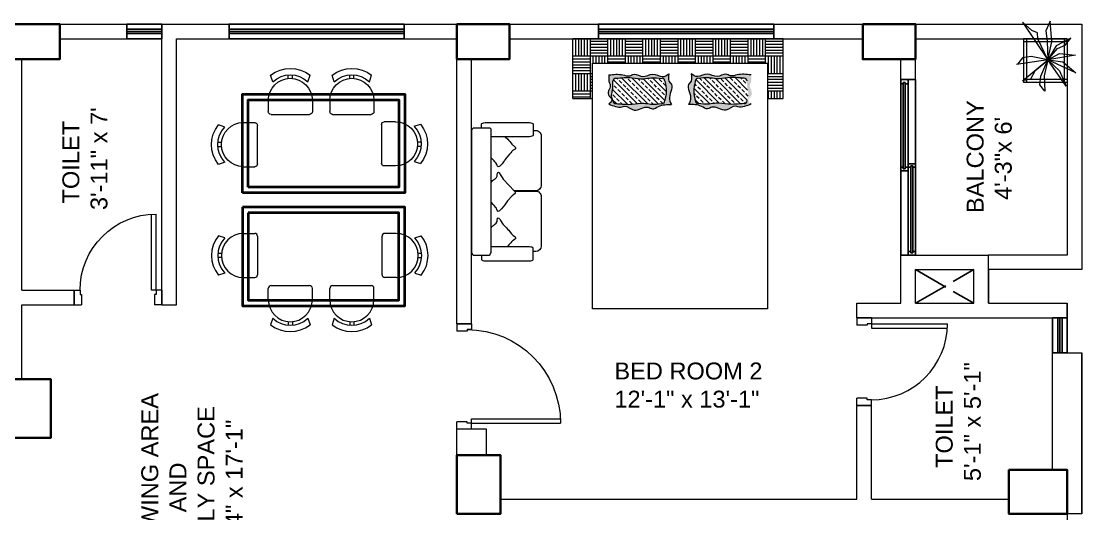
# Model space of a CAD drawing. Header units: inches. Extents: x -6918 to 21732, y -6368 to 1797.
# Drawn here: x 8069.3 to 8432.5, y -6111.8 to -5943.4 of the extents above; entities that cross this region are included whole.
import ezdxf

# ---------------------------------------------------------------- set-up
doc = ezdxf.new("R2010")
doc.units = ezdxf.units.IN
doc.header["$MEASUREMENT"] = 0
doc.linetypes.add('ACAD_ISO02W100', pattern=[15, 12, -3])
for name, color, linetype, lineweight in [('COLOUMN', 10, 'Continuous', 35), ('DIM', 10, 'Continuous', 18), ('dim-8', 7, 'Continuous', 9), ('Door', 6, 'Continuous', 15), ('FTOB', 252, 'Continuous', 18), ('funiture', 250, 'Continuous', 9), ('FUR', 251, 'Continuous', 9), ('furniture', 21, 'Continuous', 15), ('Raling', 1, 'Continuous', 15), ('Varanda', 16, 'Continuous', 15), ('WALL', 7, 'Continuous', 20), ('WINDOW', 5, 'Continuous', 25)]:
    doc.layers.add(name, color=color, linetype=linetype, lineweight=lineweight)
doc.layers.add('DOT', color=140, linetype='ACAD_ISO02W100')
doc.layers.add('Hatch', color=7, linetype='Continuous', true_color=0xb316da)
doc.styles.get("Standard").update_dxf_attribs({"font": 'arial.ttf'})

# ---------------------------------------------------------------- blocks, each defined once
blk = doc.blocks.new('A$C71373806')
at = {"layer": 'Door'}
for p, q in [((2, 5), (2, 31)), ((3.5, 5), (3.5, 30.96)), ((0, 5), (0, 0)), ((0, 5), (2, 5)), ((2, 5), (2, 3.5)), ((2, 5), (3.5, 5)), ((28, 5), (28, 3.5)), ((30, 5), (28, 5)), ((30, 5), (30, 0)), ((0, 0), (2.5, 0)), ((2, 3.5), (2.5, 3.5)), ((2.5, 3.5), (2.5, 0)), ((27.5, 3.5), (27.5, 0)), ((28, 3.5), (27.5, 3.5)), ((30, 0), (27.5, 0))]:
    blk.add_line(p, q, dxfattribs=at)
blk.add_arc((2, 5), 26, 0, 90, dxfattribs=at)
blk = doc.blocks.new('M door')
at = {"layer": 'Door'}
for p, q in [((10890.88, 11660.35), (10895.88, 11660.35)), ((10890.88, 11660.35), (10890.88, 11658.35)), ((10890.88, 11658.35), (10892.38, 11658.35)), ((10892.38, 11658.35), (10892.38, 11657.85)), ((10892.38, 11657.85), (10895.88, 11657.85)), ((10895.88, 11660.35), (10895.88, 11657.85)), ((10890.88, 11626.35), (10860.38, 11626.35)), ((10890.88, 11627.85), (10860.42, 11627.85)), ((10890.88, 11626.35), (10890.88, 11627.85)), ((10890.88, 11624.35), (10890.88, 11626.35)), ((10890.88, 11626.35), (10892.38, 11626.35)), ((10892.38, 11626.85), (10895.88, 11626.85)), ((10892.38, 11626.35), (10892.38, 11626.85)), ((10895.88, 11624.35), (10895.88, 11626.85)), ((10890.88, 11624.35), (10895.88, 11624.35))]:
    blk.add_line(p, q, dxfattribs=at)
blk.add_arc((10892.38, 11626.35), 32, 90, 180, dxfattribs=at)
blk = doc.blocks.new('ADFSDF')
at = {"layer": 'COLOUMN'}
for points in [[(-22045.23, -19284.6), (-22025.23, -19284.6), (-22025.23, -19299.6), (-22045.23, -19299.6)], [(-21903.73, -19284.6), (-21903.73, -19302.6), (-21915.73, -19302.6), (-21915.73, -19284.6)], [(-22071.23, -19438.6), (-22051.23, -19438.6), (-22051.23, -19453.6), (-22071.23, -19453.6)], [(-21903.73, -19438.6), (-21903.73, -19456.6), (-21915.73, -19456.6), (-21915.73, -19438.6)], [(-21903.73, -19577.6), (-21903.73, -19595.6), (-21915.73, -19595.6), (-21915.73, -19577.6)], [(-22056.23, -19627.6), (-22056.23, -19647.6), (-22071.23, -19647.6), (-22071.23, -19627.6)]]:
    blk.add_lwpolyline(points, close=True, dxfattribs=at)
blk = doc.blocks.new('A$C33DE3946')
at = {"layer": 'funiture', "linetype": 'ByBlock', "ltscale": 50}
h = blk.add_hatch(color=146, dxfattribs=at)
edge = h.paths.add_edge_path()
edge.add_spline(control_points=[(26.11, 44.95), (25.33, 45.31), (23.06, 46.36), (19.74, 43.94), (18.12, 46.16), (16.86, 45.98), (15.66, 45.81)], knot_values=[0, 0, 0, 0, 2.535089, 7.417238, 7.565084, 10.641303, 10.641303, 10.641303, 10.641303], degree=3, periodic=0)
edge.add_spline(control_points=[(15.66, 45.81), (16.11, 46.53), (17.22, 48.33), (14.72, 51.39), (17.5, 54.6), (15.14, 57.26), (16.65, 59.45), (15.53, 62.38), (15.8, 64.74), (15.97, 66.32)], knot_values=[0, 0, 0, 0, 2.365898, 5.877054, 9.315251, 12.442743, 14.040477, 16.397017, 21.143287, 21.143287, 21.143287, 21.143287], degree=3, periodic=0)
edge.add_spline(control_points=[(15.97, 66.32), (16.94, 66.42), (18.07, 66.54), (20.14, 65.41), (22.47, 67.79), (24.5, 64.66), (25.5, 65.85), (25.92, 66.35)], knot_values=[0, 0, 0, 0, 2.808231, 3.268551, 6.873507, 9.111892, 10.726097, 10.726097, 10.726097, 10.726097], degree=3, periodic=0)
edge.add_spline(control_points=[(25.92, 66.35), (26.58, 64.85), (27.34, 63.09), (26.29, 60.15), (29.54, 57.41), (26.08, 53.93), (28.02, 51.24), (26.07, 48.7), (26.09, 46.44), (26.11, 44.95)], knot_values=[0, 0, 0, 0, 4.610529, 5.374615, 9.016949, 13.930416, 15.45398, 17.711327, 22.172351, 22.172351, 22.172351, 22.172351], degree=3, periodic=0)
edge = h.paths.add_edge_path(flags=16)
edge.add_spline(control_points=[(18.14, 47.2), (19.28, 46.96), (21.49, 46.49), (23.7, 46.97), (24.78, 47.2)], knot_values=[0, 0, 0, 0, 3.429086, 6.69861, 6.69861, 6.69861, 6.69861], degree=3, periodic=0)
edge.add_ellipse((24.78, 48.2), major_axis=(0.708, 0.708), ratio=1, start_angle=225.0292, end_angle=312.4047)
edge.add_spline(control_points=[(25.78, 48.15), (25.92, 49.42), (26.15, 51.51), (25.4, 54.88), (26.27, 58.89), (25.96, 62.08), (25.78, 63.96)], knot_values=[0, 0, 0, 0, 3.808144, 6.257194, 10.21247, 15.843289, 15.843289, 15.843289, 15.843289], degree=3, periodic=0)
edge.add_ellipse((24.78, 63.96), major_axis=(0.707, 0.707), ratio=1, start_angle=315.4095, end_angle=405)
edge.add_spline(control_points=[(24.78, 64.96), (24.32, 65.16), (23.28, 65.63), (21.02, 64.97), (19.27, 64.96), (18.14, 64.96)], knot_values=[0, 0, 0, 0, 1.462449, 3.329855, 6.731129, 6.731129, 6.731129, 6.731129], degree=3, periodic=0)
edge.add_ellipse((18.14, 63.96), major_axis=(-0.707, 0.707), ratio=1, start_angle=-45, end_angle=45)
edge.add_spline(control_points=[(17.14, 63.96), (16.96, 62.08), (16.65, 58.89), (17.52, 54.88), (16.77, 51.51), (17, 49.42), (17.15, 48.15)], knot_values=[0, 0, 0, 0, 5.630819, 9.586095, 12.035145, 15.843289, 15.843289, 15.843289, 15.843289], degree=3, periodic=0)
edge.add_ellipse((18.14, 48.2), major_axis=(0.707, 0.707), ratio=1, start_angle=137.5277, end_angle=225)
h = blk.add_hatch(color=146, dxfattribs=at)
edge = h.paths.add_edge_path()
edge.add_spline(control_points=[(25.92, 17.65), (25.5, 18.15), (24.5, 19.34), (22.47, 16.21), (20.14, 18.59), (18.07, 17.46), (16.94, 17.58), (15.97, 17.68)], knot_values=[0, 0, 0, 0, 1.614205, 3.85259, 7.457546, 7.917867, 10.726097, 10.726097, 10.726097, 10.726097], degree=3, periodic=0)
edge.add_spline(control_points=[(15.97, 17.68), (15.8, 19.26), (15.53, 21.62), (16.65, 24.55), (15.14, 26.74), (17.5, 29.4), (14.72, 32.61), (17.22, 35.67), (16.11, 37.47), (15.66, 38.19)], knot_values=[0, 0, 0, 0, 4.74627, 7.10281, 8.700544, 11.828036, 15.266233, 18.777389, 21.143287, 21.143287, 21.143287, 21.143287], degree=3, periodic=0)
edge.add_spline(control_points=[(15.66, 38.19), (16.86, 38.02), (18.12, 37.84), (19.74, 40.06), (23.06, 37.64), (25.33, 38.69), (26.11, 39.05)], knot_values=[0, 0, 0, 0, 3.076219, 3.224065, 8.106215, 10.641303, 10.641303, 10.641303, 10.641303], degree=3, periodic=0)
edge.add_spline(control_points=[(26.11, 39.05), (26.09, 37.56), (26.07, 35.3), (28.02, 32.76), (26.08, 30.07), (29.54, 26.59), (26.29, 23.85), (27.34, 20.91), (26.58, 19.15), (25.92, 17.65)], knot_values=[0, 0, 0, 0, 4.461025, 6.718371, 8.241935, 13.155403, 16.797737, 17.561823, 22.172351, 22.172351, 22.172351, 22.172351], degree=3, periodic=0)
edge = h.paths.add_edge_path(flags=16)
edge.add_spline(control_points=[(24.78, 36.8), (23.7, 37.03), (21.49, 37.51), (19.28, 37.04), (18.14, 36.8)], knot_values=[0, 0, 0, 0, 3.269523, 6.69861, 6.69861, 6.69861, 6.69861], degree=3, periodic=0)
edge.add_ellipse((18.14, 35.8), major_axis=(-0.707, 0.707), ratio=1, start_angle=-45, end_angle=42.4723)
edge.add_spline(control_points=[(17.15, 35.85), (17, 34.58), (16.77, 32.49), (17.52, 29.12), (16.65, 25.11), (16.96, 21.92), (17.14, 20.04)], knot_values=[0, 0, 0, 0, 3.808144, 6.257194, 10.21247, 15.843289, 15.843289, 15.843289, 15.843289], degree=3, periodic=0)
edge.add_ellipse((18.14, 20.04), major_axis=(0.707, 0.707), ratio=1, start_angle=135, end_angle=225)
edge.add_spline(control_points=[(18.14, 19.04), (19.27, 19.04), (21.02, 19.03), (23.28, 18.37), (24.32, 18.84), (24.78, 19.04)], knot_values=[0, 0, 0, 0, 3.401273, 5.26868, 6.731129, 6.731129, 6.731129, 6.731129], degree=3, periodic=0)
edge.add_ellipse((24.78, 20.04), major_axis=(-0.707, 0.707), ratio=1, start_angle=135, end_angle=224.5905)
edge.add_spline(control_points=[(25.78, 20.04), (25.96, 21.92), (26.27, 25.11), (25.4, 29.12), (26.15, 32.49), (25.92, 34.58), (25.78, 35.85)], knot_values=[0, 0, 0, 0, 5.630819, 9.586095, 12.035145, 15.843289, 15.843289, 15.843289, 15.843289], degree=3, periodic=0)
edge.add_ellipse((24.78, 35.8), major_axis=(-0.708, 0.708), ratio=1, start_angle=227.5953, end_angle=314.9708)
at = {"layer": 'funiture', "color": 146, "linetype": 'ByBlock', "lineweight": 9, "ltscale": 50}
for p, q in [((9.59, 77.31), (3.59, 77.31)), ((3.59, 77.31), (3.59, 71.31)), ((4.59, 77.31), (4.59, 71.31)), ((5.59, 77.31), (5.59, 71.31)), ((6.59, 77.31), (6.59, 71.31)), ((7.59, 77.31), (7.59, 71.31)), ((8.59, 77.31), (8.59, 71.31)), ((15.59, 77.31), (9.59, 77.31)), ((9.59, 77.31), (9.59, 71.31)), ((15.59, 76.31), (9.59, 76.31)), ((21.59, 77.31), (15.59, 77.31)), ((15.59, 77.31), (15.59, 72)), ((16.59, 77.31), (16.59, 72)), ((17.59, 77.31), (17.59, 72)), ((18.59, 77.31), (18.59, 72)), ((19.59, 77.31), (19.59, 72)), ((20.59, 77.31), (20.59, 72)), ((24, 77.31), (21.59, 77.31)), ((21.59, 77.31), (21.59, 72)), ((24, 76.31), (21.59, 76.31)), ((24, 72), (24, 77.31)), ((15.59, 75.31), (9.59, 75.31)), ((15.59, 74.31), (9.59, 74.31)), ((15.59, 73.31), (9.59, 73.31)), ((24, 75.31), (21.59, 75.31)), ((24, 74.31), (21.59, 74.31)), ((24, 73.31), (21.59, 73.31)), ((9.59, 71.31), (3.59, 71.31)), ((3.59, 71.31), (3.59, 65.31)), ((9.59, 70.31), (3.59, 70.31)), ((9.59, 69.31), (3.59, 69.31)), ((15.59, 72.31), (9.59, 72.31)), ((12, 71.31), (9.59, 71.31)), ((9.59, 71.31), (9.59, 65.31)), ((10.59, 71.31), (10.59, 65.31)), ((11.59, 71.31), (11.59, 65.31)), ((24, 72.31), (21.59, 72.31)), ((9.59, 68.31), (3.59, 68.31)), ((9.59, 67.31), (3.59, 67.31)), ((9.59, 66.31), (3.59, 66.31)), ((3.59, 65.31), (3.59, 59.31)), ((9.59, 65.31), (3.59, 65.31)), ((4.59, 65.31), (4.59, 59.31)), ((5.59, 65.31), (5.59, 59.31)), ((6.59, 65.31), (6.59, 59.31)), ((7.59, 65.31), (7.59, 59.31)), ((8.59, 65.31), (8.59, 59.31)), ((9.59, 65.31), (9.59, 59.31)), ((12, 65.31), (9.59, 65.31)), ((12, 64.31), (9.59, 64.31)), ((12, 63.31), (9.59, 63.31)), ((12, 62.31), (9.59, 62.31)), ((9.59, 59.31), (3.59, 59.31)), ((3.59, 59.31), (3.59, 53.31)), ((9.59, 58.31), (3.59, 58.31)), ((12, 61.31), (9.59, 61.31)), ((12, 60.31), (9.59, 60.31)), ((12, 59.31), (9.59, 59.31)), ((9.59, 59.31), (9.59, 53.31)), ((10.59, 59.31), (10.59, 53.31)), ((11.59, 59.31), (11.59, 53.31)), ((9.59, 57.31), (3.59, 57.31)), ((9.59, 56.31), (3.59, 56.31)), ((9.59, 55.31), (3.59, 55.31)), ((9.59, 54.31), (3.59, 54.31)), ((9.59, 53.31), (3.59, 53.31)), ((3.59, 53.31), (3.59, 47.31)), ((4.59, 53.31), (4.59, 47.31)), ((5.59, 53.31), (5.59, 47.31)), ((6.59, 53.31), (6.59, 47.31)), ((7.59, 53.31), (7.59, 47.31)), ((8.59, 53.31), (8.59, 47.31)), ((12, 53.31), (9.59, 53.31)), ((9.59, 53.31), (9.59, 47.31)), ((12, 52.31), (9.59, 52.31)), ((12, 51.31), (9.59, 51.31)), ((9.59, 47.31), (3.59, 47.31)), ((3.59, 47.31), (3.59, 41.31)), ((12, 50.31), (9.59, 50.31)), ((12, 49.31), (9.59, 49.31)), ((12, 48.31), (9.59, 48.31)), ((12, 47.31), (9.59, 47.31)), ((9.59, 47.31), (9.59, 41.31)), ((10.59, 47.31), (10.59, 41.31)), ((11.59, 47.31), (11.59, 41.31)), ((9.59, 46.31), (3.59, 46.31)), ((9.59, 45.31), (3.59, 45.31)), ((9.59, 44.31), (3.59, 44.31)), ((9.59, 43.31), (3.59, 43.31)), ((9.59, 42.31), (3.59, 42.31)), ((9.59, 41.31), (3.59, 41.31)), ((3.59, 41.31), (3.59, 35.31)), ((4.59, 41.31), (4.59, 35.31)), ((5.59, 41.31), (5.59, 35.31)), ((6.59, 41.31), (6.59, 35.31)), ((7.59, 41.31), (7.59, 35.31)), ((8.59, 41.31), (8.59, 35.31)), ((12, 41.31), (9.59, 41.31)), ((9.59, 41.31), (9.59, 35.31)), ((12, 40.31), (9.59, 40.31)), ((12, 39.31), (9.59, 39.31)), ((12, 38.31), (9.59, 38.31)), ((12, 37.31), (9.59, 37.31)), ((9.59, 35.31), (3.59, 35.31)), ((3.59, 35.31), (3.59, 29.31)), ((9.59, 34.31), (3.59, 34.31)), ((9.59, 33.31), (3.59, 33.31)), ((12, 36.31), (9.59, 36.31)), ((12, 35.31), (9.59, 35.31)), ((9.59, 35.31), (9.59, 29.31)), ((10.59, 35.31), (10.59, 29.31)), ((11.59, 35.31), (11.59, 29.31)), ((9.59, 32.31), (3.59, 32.31)), ((9.59, 31.31), (3.59, 31.31)), ((9.59, 30.31), (3.59, 30.31)), ((9.59, 29.31), (3.59, 29.31)), ((3.59, 29.31), (3.59, 23.31)), ((4.59, 29.31), (4.59, 23.31)), ((5.59, 29.31), (5.59, 23.31)), ((6.59, 29.31), (6.59, 23.31)), ((7.59, 29.31), (7.59, 23.31)), ((8.59, 29.31), (8.59, 23.31)), ((12, 29.31), (9.59, 29.31)), ((9.59, 29.31), (9.59, 23.31)), ((12, 28.31), (9.59, 28.31)), ((12, 27.31), (9.59, 27.31)), ((12, 26.31), (9.59, 26.31)), ((9.59, 23.31), (3.59, 23.31)), ((3.59, 23.31), (3.59, 17.31)), ((9.59, 22.31), (3.59, 22.31)), ((12, 25.31), (9.59, 25.31)), ((12, 24.31), (9.59, 24.31)), ((12, 23.31), (9.59, 23.31)), ((9.59, 23.31), (9.59, 17.31)), ((10.59, 23.31), (10.59, 17.31)), ((11.59, 23.31), (11.59, 17.31)), ((9.59, 21.31), (3.59, 21.31)), ((9.59, 20.31), (3.59, 20.31)), ((9.59, 19.31), (3.59, 19.31)), ((9.59, 18.31), (3.59, 18.31)), ((9.59, 17.31), (3.59, 17.31)), ((3.59, 17.31), (3.59, 11.31)), ((4.59, 17.31), (4.59, 11.31)), ((5.59, 17.31), (5.59, 11.31)), ((6.59, 17.31), (6.59, 11.31)), ((7.59, 17.31), (7.59, 11.31)), ((8.59, 17.31), (8.59, 11.31)), ((12, 17.31), (9.59, 17.31)), ((9.59, 17.31), (9.59, 11.31)), ((12, 16.31), (9.59, 16.31)), ((12, 15.31), (9.59, 15.31)), ((9.59, 11.31), (3.59, 11.31)), ((3.59, 11.31), (3.59, 5.31)), ((12, 14.31), (9.59, 14.31)), ((12, 13.31), (9.59, 13.31)), ((12, 12.31), (9.59, 12.31)), ((15.59, 11.31), (9.59, 11.31)), ((9.59, 11.31), (9.59, 5.31)), ((10.59, 11.31), (10.59, 5.31)), ((11.59, 11.31), (11.59, 5.31)), ((12.59, 11.31), (12.59, 5.31)), ((13.59, 11.31), (13.59, 5.31)), ((14.59, 11.31), (14.59, 5.31)), ((15.59, 12), (15.59, 11.31)), ((21.59, 11.31), (15.59, 11.31)), ((15.59, 11.31), (15.59, 5.31)), ((16.59, 12), (16.59, 11.31)), ((17.59, 12), (17.59, 11.31)), ((18.59, 12), (18.59, 11.31)), ((19.59, 12), (19.59, 11.31)), ((20.59, 12), (20.59, 11.31)), ((21.59, 12), (21.59, 11.31)), ((24, 11.31), (21.59, 11.31)), ((21.59, 11.31), (21.59, 5.31)), ((22.59, 11.31), (22.59, 5.31)), ((23.59, 11.31), (23.59, 5.31)), ((24, 5.31), (24, 12)), ((9.59, 10.31), (3.59, 10.31)), ((9.59, 9.31), (3.59, 9.31)), ((9.59, 8.31), (3.59, 8.31)), ((9.59, 7.31), (3.59, 7.31)), ((21.59, 10.31), (15.59, 10.31)), ((21.59, 9.31), (15.59, 9.31)), ((21.59, 8.31), (15.59, 8.31)), ((21.59, 7.31), (15.59, 7.31)), ((9.59, 6.31), (3.59, 6.31)), ((9.59, 5.31), (3.59, 5.31)), ((15.59, 5.31), (9.59, 5.31)), ((21.59, 6.31), (15.59, 6.31)), ((21.59, 5.31), (15.59, 5.31)), ((24, 5.31), (21.59, 5.31))]:
    blk.add_line(p, q, dxfattribs=at)
at = {"layer": 'funiture', "color": 146, "ltscale": 20}
for p, q in [((12, 12), (12, 72)), ((12, 72), (96, 72)), ((96, 72), (96, 12)), ((96, 12), (12, 12))]:
    blk.add_line(p, q, dxfattribs=at)
at = {"layer": 'funiture', "color": 146, "linetype": 'ByBlock', "ltscale": 50}
for p, q in [((23.21, 65.38), (22.33, 64.49)), ((21.19, 65.12), (16.9, 60.83)), ((17.46, 63.17), (17.03, 62.73)), ((24.62, 65.03), (17.04, 57.44)), ((25.89, 62.76), (17.25, 54.12)), ((18.79, 64.49), (17.91, 63.61)), ((20.56, 62.73), (19.67, 61.84)), ((21.88, 64.05), (21, 63.17)), ((23.65, 62.29), (22.77, 61.4)), ((24.98, 63.61), (24.09, 62.73)), ((25.7, 64.34), (25.42, 64.05)), ((26.04, 59.37), (16.95, 50.28)), ((17.91, 60.08), (17.02, 59.19)), ((19.23, 61.4), (18.35, 60.52)), ((19.67, 58.31), (18.79, 57.42)), ((21, 59.63), (20.12, 58.75)), ((22.33, 60.96), (21.44, 60.08)), ((24.09, 59.19), (23.21, 58.31)), ((25.42, 60.52), (24.54, 59.63)), ((26.01, 61.11), (25.86, 60.96)), ((18.35, 56.98), (17.46, 56.1)), ((25.66, 55.46), (17.58, 47.37)), ((20.12, 55.21), (19.23, 54.33)), ((21.44, 56.54), (20.56, 55.66)), ((22.77, 57.87), (21.88, 56.98)), ((23.21, 54.77), (22.33, 53.89)), ((24.54, 56.1), (23.65, 55.21)), ((25.86, 57.42), (24.98, 56.54)), ((17.46, 52.56), (16.99, 52.09)), ((18.79, 53.89), (17.91, 53)), ((20.56, 52.12), (19.67, 51.24)), ((25.92, 52.18), (20.52, 46.78)), ((21.88, 53.45), (21, 52.56)), ((23.65, 51.68), (22.77, 50.79)), ((24.98, 53), (24.09, 52.12)), ((25.71, 53.74), (25.42, 53.45)), ((17.91, 49.47), (17.09, 48.65)), ((19.23, 50.79), (18.35, 49.91)), ((19.67, 47.7), (18.99, 47.02)), ((21, 49.03), (20.12, 48.14)), ((22.33, 50.35), (21.44, 49.47)), ((22.77, 47.26), (22.27, 46.76)), ((24.09, 48.58), (23.21, 47.7)), ((25.82, 48.54), (24.39, 47.11)), ((25.42, 49.91), (24.54, 49.03)), ((25.98, 50.47), (25.86, 50.35)), ((21.62, 37.27), (16.94, 32.6)), ((24.7, 36.82), (17.28, 29.4)), ((19.67, 37.09), (18.79, 36.21)), ((22.77, 36.65), (21.88, 35.77)), ((23.23, 37.11), (23.21, 37.09)), ((25.91, 34.5), (16.93, 25.51)), ((17.02, 34.44), (17, 34.42)), ((18.35, 35.77), (17.46, 34.88)), ((20.12, 34), (19.23, 33.12)), ((21.44, 35.33), (20.56, 34.44)), ((23.21, 33.56), (22.33, 32.68)), ((24.54, 34.88), (23.65, 34)), ((25.74, 36.09), (24.98, 35.33)), ((25.98, 32.8), (25.42, 32.23)), ((25.79, 30.83), (16.97, 22.01)), ((17.46, 31.35), (17.11, 31)), ((18.79, 32.68), (17.91, 31.79)), ((19.23, 29.58), (18.35, 28.7)), ((20.56, 30.91), (19.67, 30.02)), ((21.88, 32.23), (21, 31.35)), ((22.33, 29.14), (21.44, 28.26)), ((23.65, 30.47), (22.77, 29.58)), ((24.98, 31.79), (24.09, 30.91)), ((17.91, 28.26), (17.16, 27.51)), ((25.79, 27.3), (17.66, 19.17)), ((19.67, 26.49), (18.79, 25.6)), ((21, 27.81), (20.12, 26.93)), ((22.77, 26.05), (21.88, 25.16)), ((24.09, 27.37), (23.21, 26.49)), ((25.42, 28.7), (24.54, 27.81)), ((25.86, 25.6), (24.98, 24.72)), ((17.02, 23.84), (16.88, 23.7)), ((18.35, 25.16), (17.46, 24.28)), ((18.79, 22.07), (17.91, 21.18)), ((20.12, 23.39), (19.23, 22.51)), ((21.44, 24.72), (20.56, 23.84)), ((26.04, 24.02), (20.94, 18.91)), ((23.21, 22.95), (22.33, 22.07)), ((24.54, 24.28), (23.65, 23.39)), ((25.97, 22.17), (25.42, 21.63)), ((17.46, 20.74), (17.11, 20.39)), ((20.56, 20.3), (19.67, 19.42)), ((21.88, 21.63), (21, 20.74)), ((23.65, 19.86), (22.77, 18.97)), ((24.98, 21.18), (24.09, 20.3)), ((25.8, 20.24), (24.46, 18.9))]:
    blk.add_line(p, q, dxfattribs=at)
for centre, start, end in [((18.14, 63.96), 90, 180), ((24.78, 63.96), 0, 90), ((24.78, 48.2), 270.0292, 357.4047), ((24.78, 35.8), 2.5953, 89.9708), ((18.14, 20.04), 180, 270), ((24.78, 20.04), 270, 0)]:
    blk.add_arc(centre, 1, start, end, dxfattribs=at)
at = {"layer": 'funiture', "color": 146, "linetype": 'ByBlock', "lineweight": 0, "ltscale": 50}
for centre, start, end in [((18.14, 48.2), 182.5277, 270), ((18.14, 35.8), 90, 177.4723)]:
    blk.add_arc(centre, 1, start, end, dxfattribs=at)
at = {"layer": 'funiture', "color": 146, "linetype": 'ByBlock', "ltscale": 50}
for points, knots in [([(15.97, 66.32), (15.8, 64.74), (15.53, 62.38), (16.65, 59.45), (15.14, 57.26), (17.5, 54.6), (14.72, 51.39), (17.22, 48.33), (16.11, 46.53), (15.66, 45.81)], [0, 0, 0, 0, 4.74627, 7.10281, 8.700544, 11.828036, 15.266233, 18.777389, 21.143287, 21.143287, 21.143287, 21.143287]), ([(25.92, 66.35), (26.58, 64.85), (27.34, 63.09), (26.29, 60.15), (29.54, 57.41), (26.08, 53.93), (28.02, 51.24), (26.07, 48.7), (26.09, 46.44), (26.11, 44.95)], [0, 0, 0, 0, 4.610529, 5.374615, 9.016949, 13.930416, 15.45398, 17.711327, 22.172351, 22.172351, 22.172351, 22.172351]), ([(17.14, 63.96), (16.96, 62.08), (16.65, 58.89), (17.52, 54.88), (16.77, 51.51), (17, 49.42), (17.15, 48.15)], [0, 0, 0, 0, 5.630819, 9.586095, 12.035145, 15.843289, 15.843289, 15.843289, 15.843289]), ([(25.78, 63.96), (25.96, 62.08), (26.27, 58.89), (25.4, 54.88), (26.15, 51.51), (25.92, 49.42), (25.78, 48.15)], [0, 0, 0, 0, 5.630819, 9.586095, 12.035145, 15.843289, 15.843289, 15.843289, 15.843289]), ([(15.66, 45.81), (16.86, 45.98), (18.12, 46.16), (19.74, 43.94), (23.06, 46.36), (25.33, 45.31), (26.11, 44.95)], [0, 0, 0, 0, 3.076219, 3.224065, 8.106215, 10.641303, 10.641303, 10.641303, 10.641303]), ([(18.14, 47.2), (19.28, 46.96), (21.49, 46.49), (23.7, 46.97), (24.78, 47.2)], [0, 0, 0, 0, 3.429086, 6.69861, 6.69861, 6.69861, 6.69861]), ([(15.66, 38.19), (16.86, 38.02), (18.12, 37.84), (19.74, 40.06), (23.06, 37.64), (25.33, 38.69), (26.11, 39.05)], [0, 0, 0, 0, 3.076219, 3.224065, 8.106215, 10.641303, 10.641303, 10.641303, 10.641303]), ([(15.97, 17.68), (15.8, 19.26), (15.53, 21.62), (16.65, 24.55), (15.14, 26.74), (17.5, 29.4), (14.72, 32.61), (17.22, 35.67), (16.11, 37.47), (15.66, 38.19)], [0, 0, 0, 0, 4.74627, 7.10281, 8.700544, 11.828036, 15.266233, 18.777389, 21.143287, 21.143287, 21.143287, 21.143287]), ([(18.14, 36.8), (19.28, 37.04), (21.49, 37.51), (23.7, 37.03), (24.78, 36.8)], [0, 0, 0, 0, 3.429086, 6.69861, 6.69861, 6.69861, 6.69861]), ([(25.92, 17.65), (26.58, 19.15), (27.34, 20.91), (26.29, 23.85), (29.54, 26.59), (26.08, 30.07), (28.02, 32.76), (26.07, 35.3), (26.09, 37.56), (26.11, 39.05)], [0, 0, 0, 0, 4.610529, 5.374615, 9.016949, 13.930416, 15.45398, 17.711327, 22.172351, 22.172351, 22.172351, 22.172351]), ([(17.14, 20.04), (16.96, 21.92), (16.65, 25.11), (17.52, 29.12), (16.77, 32.49), (17, 34.58), (17.15, 35.85)], [0, 0, 0, 0, 5.630819, 9.586095, 12.035145, 15.843289, 15.843289, 15.843289, 15.843289]), ([(25.78, 20.04), (25.96, 21.92), (26.27, 25.11), (25.4, 29.12), (26.15, 32.49), (25.92, 34.58), (25.78, 35.85)], [0, 0, 0, 0, 5.630819, 9.586095, 12.035145, 15.843289, 15.843289, 15.843289, 15.843289]), ([(15.97, 17.68), (16.94, 17.58), (18.07, 17.46), (20.14, 18.59), (22.47, 16.21), (24.5, 19.34), (25.5, 18.15), (25.92, 17.65)], [0, 0, 0, 0, 2.808231, 3.268551, 6.873507, 9.111892, 10.726097, 10.726097, 10.726097, 10.726097]), ([(24.78, 19.04), (24.32, 18.84), (23.28, 18.37), (21.02, 19.03), (19.27, 19.04), (18.14, 19.04)], [0, 0, 0, 0, 1.462449, 3.329855, 6.731129, 6.731129, 6.731129, 6.731129])]:
    blk.add_open_spline(points, degree=3, knots=knots, dxfattribs=at)
blk = doc.blocks.new('FTOB')
at = {"layer": 'FTOB', "color": 72}
for p, q in [((1356.22, 2644.41), (1360.62, 2634.82)), ((1362.23, 2644.29), (1360.62, 2634.82)), ((1351.64, 2641.12), (1360.62, 2634.82)), ((1353.43, 2626.2), (1360.62, 2634.82)), ((1360.62, 2634.82), (1359.01, 2624.1)), ((1373.58, 2626.2), (1360.62, 2634.82))]:
    blk.add_line(p, q, dxfattribs=at)
at = {"layer": 'FTOB'}
for p, q in [((1352.86, 2641.48), (1352.86, 2626.48)), ((1367.86, 2641.48), (1352.86, 2641.48)), ((1367.86, 2640.43), (1352.86, 2640.43)), ((1353.91, 2641.48), (1353.91, 2626.48)), ((1366.81, 2641.48), (1366.81, 2626.48)), ((1367.86, 2641.48), (1367.86, 2626.48)), ((1367.86, 2627.53), (1352.86, 2627.53)), ((1367.86, 2626.48), (1352.86, 2626.48))]:
    blk.add_line(p, q, dxfattribs=at)
at = {"layer": 'FTOB', "color": 72, "flags": 128}
for points in [[(1360.68, 2635.07), (1359.98, 2640.05), (1356.22, 2644.41)], [(1360.62, 2634.82), (1362.86, 2638.86), (1362.23, 2644.29)], [(1360.53, 2635), (1356.89, 2638.84), (1351.64, 2641.12)], [(1349.94, 2633.78), (1352.1, 2632.11), (1355.1, 2632.46), (1360.62, 2634.82)], [(1360.62, 2634.82), (1367.84, 2631.39), (1369.86, 2631.28), (1370.64, 2629.34), (1373.58, 2626.2)]]:
    blk.add_lwpolyline(points, dxfattribs=at)
blk.add_lwpolyline([(1360.62, 2634.82), (1364.51, 2638.16), (1365.66, 2640.82), (1368.01, 2642.77), (1365.44, 2637.73)], close=True, dxfattribs=at)
at = {"layer": 'FTOB', "color": 72, "extrusion": (0, 0, -1), "flags": 128}
for points in [[(-1360.62, 2634.82), (-1355.16, 2633.58), (-1349.94, 2633.78)], [(-1360.39, 2634.89), (-1356.77, 2630.41), (-1354.02, 2628.9), (-1353.43, 2626.2)], [(-1360.62, 2634.82), (-1361.76, 2629.13), (-1361.31, 2626.18), (-1359.11, 2624.5)], [(-1360.62, 2634.82), (-1366.83, 2636.26), (-1373.85, 2635.62)], [(-1373.85, 2635.62), (-1370.58, 2634.19), (-1366.99, 2634.63), (-1360.62, 2634.82)]]:
    blk.add_lwpolyline(points, dxfattribs=at)
blk = doc.blocks.new('A$C32D36C69')
at = {"layer": 'FUR'}
for points in [[(3.02, 23.85), (44.08, 23.85, -0.237245), (45.38, 23.27), (45.38, 17.75, -0.239259), (44.08, 17.1), (2.39, 17.1, -0.373324), (1.95, 17.57), (1.95, 23.26, -0.259578), (3.02, 23.85, -0.458998)], [(1.95, 20.39), (0.47, 20.39, 0.000201), (0.29, 20.27, 0.125644), (0, 18.8), (0, 4.32, 0.112539), (0.28, 2.84), (0.47, 2.71), (4.38, 2.71), (4.55, 2.84, 0.107081), (4.85, 4.32), (4.85, 17.1)], [(45.38, 20.39), (46.86, 20.39, -0.000201), (47.05, 20.27, -0.125644), (47.34, 18.8), (47.34, 4.32, -0.112539), (47.06, 2.84), (46.86, 2.71), (42.96, 2.71), (42.79, 2.84, -0.107081), (42.49, 4.32), (42.49, 17.1)], [(4.85, 12.29), (5.68, 11.39), (6.1, 11), (6.43, 10.73), (7, 10.3), (7.36, 10.01), (7.68, 9.71), (7.87, 9.5), (8.06, 9.22), (8.13, 9.13), (8.17, 9.08), (8.24, 8.97), (8.56, 8.73), (8.7, 8.71), (8.83, 8.73), (8.94, 8.81), (9.06, 8.92), (9.22, 9.12), (9.36, 9.36), (9.46, 9.52), (9.56, 9.71), (9.69, 9.89), (9.84, 10.04), (10.32, 10.4), (10.85, 10.86), (11.5, 11.43), (12.17, 11.98), (12.71, 12.37), (12.98, 12.54), (13.44, 12.83), (13.77, 13.08), (14.05, 13.31), (14.46, 13.68), (14.7, 13.95), (14.86, 14.15), (15.01, 14.35, 0.398667), (14.95, 14.96), (14.65, 15.08), (14.32, 15.21), (14.03, 15.33), (13.87, 15.43), (13.42, 15.81), (13.12, 16.09), (12.9, 16.31), (12.76, 16.46), (12.37, 16.76), (12.14, 16.94), (11.74, 17.09)], [(36.22, 17.1), (36.01, 17.06, 0.261458), (35.35, 16.55), (35.18, 16.31), (34.88, 15.9), (34.4, 15.35), (33.87, 15.04), (33.12, 15), (32.88, 14.98), (32.71, 14.92), (32.6, 14.73), (32.65, 14.52), (32.79, 14.32), (33.2, 14.05), (33.47, 13.91), (33.87, 13.69), (34.4, 13.32), (34.9, 12.96), (36.05, 11.89), (36.41, 11.51), (36.79, 11.09), (37.48, 10.54), (38.04, 10.11), (38.62, 9.55), (39.01, 9.03), (39.04, 8.97), (39.27, 8.77), (39.5, 8.71), (39.72, 8.78), (40.02, 9.12), (40.31, 9.62), (40.37, 9.72), (40.65, 10.04), (41.14, 10.41), (41.84, 11.02), (42.49, 11.57)], [(2.7, 2.71), (2.7, 1.81, 0.422461), (4.57, 0), (21.51, 0, 0.405948), (23.38, 1.81), (23.38, 9.1)], [(23.42, 9.04), (23.42, 1.81, 0.422528), (25.29, 0), (42.23, 0, 0.405948), (44.1, 1.81), (44.1, 2.71)]]:
    blk.add_lwpolyline(points, format="xyb", dxfattribs=at)
blk.add_lwpolyline([(20.65, 17.1), (20.44, 17.06), (20.12, 16.88), (19.84, 16.63), (19.6, 16.31), (19.37, 15.98), (19.19, 15.73), (18.98, 15.5), (18.74, 15.29), (18.29, 15.04), (17.74, 15), (17.26, 14.96), (17.02, 14.8), (16.99, 14.55), (17.18, 14.35), (18.12, 13.8), (18.78, 13.35), (19.3, 12.98), (23.42, 9.06), (23.66, 8.91), (24.2, 8.93), (24.56, 9.31), (25, 9.96), (26.81, 11.51), (27.39, 11.98), (28.08, 12.46), (28.85, 12.96), (29.55, 13.54), (30.14, 14.22), (30.39, 14.66), (30.24, 14.91), (30.11, 14.97), (29.82, 15.1), (29.32, 15.3), (29.02, 15.49), (28.34, 16.09), (28.06, 16.39), (27.37, 16.94), (26.85, 17.1)], dxfattribs=at)
blk = doc.blocks.new('A$C0F233230')
at = {"layer": 'FUR'}
for p, q in [((1.56, 11.37), (0.81, 13.63)), ((6.94, 12.55), (6.94, 13.78)), ((6.94, 12.55), (6.94, 13.78)), ((8.41, 12.55), (8.41, 13.78)), ((8.41, 12.55), (8.41, 13.78)), ((13.8, 11.37), (14.55, 13.63)), ((0, 4.9), (0, 0.98)), ((0, 4.9), (0, 0.98)), ((15.36, 4.9), (15.36, 0.98)), ((15.36, 4.9), (15.36, 0.98)), ((14.38, 0), (0.98, 0)), ((14.38, 0), (0.98, 0))]:
    blk.add_line(p, q, dxfattribs=at)
for centre, radius, start, end in [((7.68, 4.9), 11.1, 51.7715, 128.2284), ((7.68, 4.9), 7.68, 0, 180), ((7.68, 4.9), 7.68, 0, 180), ((7.68, 4.9), 8.9, 46.5955, 133.4042), ((0.98, 0.98), 0.981, 180, 270), ((0.98, 0.98), 0.981, 180, 270), ((14.38, 0.98), 0.981, 270, 0), ((14.38, 0.98), 0.981, 270, 0)]:
    blk.add_arc(centre, radius, start, end, dxfattribs=at)

msp = doc.modelspace()

# ---------------------------------------------------------------- linework, layer by layer
at = {"layer": 'dim-8', "ltscale": 2}
for points in [[(8082.51, -5944.33), (8218.51, -5944.33)], [(8236.51, -5944.33), (8357.51, -5944.33)], [(8375.51, -5944.33), (8432.51, -5944.33), (8432.51, -6028.33), (8400.51, -6028.33), (8400.51, -6039.83), (8427.51, -6039.83), (8427.51, -6056.83), (8432.51, -6056.83), (8432.51, -6111.83), (8427.51, -6111.83), (8427.51, -6200.83), (8432.51, -6200.83), (8432.51, -6255.83), (8427.51, -6255.83), (8427.51, -6272.83), (8400.51, -6272.83), (8400.51, -6284.33), (8432.51, -6284.33), (8432.51, -6368.33), (8375.51, -6368.33)]]:
    msp.add_lwpolyline(points, dxfattribs=at)
at = {"layer": 'DOT'}
for p, q in [((8375.51, -6028.33), (8395.51, -6039.83)), ((8375.51, -6039.83), (8395.51, -6028.33))]:
    msp.add_line(p, q, dxfattribs=at)
at = {"layer": 'furniture', "color": 254, "lineweight": 40}
for points in [[(8145.15, -6002.1), (8145.15, -5968.3), (8200.65, -5968.3), (8200.65, -6002.1)], [(8147.11, -6000.13), (8147.11, -5970.27), (8198.68, -5970.27), (8198.68, -6000.13)], [(8145.15, -6006.94), (8145.15, -6040.73), (8200.65, -6040.73), (8200.65, -6006.94)], [(8147.11, -6008.9), (8147.11, -6038.76), (8198.68, -6038.76), (8198.68, -6008.9)]]:
    msp.add_lwpolyline(points, close=True, dxfattribs=at)
at = {"layer": 'Varanda'}
for points in [[(8375.51, -5944.33), (8432.51, -5944.33), (8432.51, -6028.33), (8400.51, -6028.33)], [(8375.51, -5949.33), (8427.51, -5949.33), (8427.51, -6023.33), (8400.51, -6023.33)]]:
    msp.add_lwpolyline(points, dxfattribs=at)
at = {"layer": 'WALL'}
for p, q in [((8082.51, -5944.33), (8105.51, -5944.33)), ((8105.51, -5949.33), (8105.51, -5944.33)), ((8117.51, -5944.33), (8140.51, -5944.33)), ((8117.51, -5949.33), (8117.51, -5944.33)), ((8140.51, -5949.33), (8140.51, -5944.33)), ((8200.51, -5944.33), (8218.51, -5944.33)), ((8200.51, -5949.33), (8200.51, -5944.33)), ((8236.51, -5944.33), (8267.01, -5944.33)), ((8267.01, -5949.33), (8267.01, -5944.33)), ((8327.01, -5944.33), (8357.51, -5944.33)), ((8327.01, -5949.33), (8327.01, -5944.33)), ((8082.51, -5949.33), (8105.51, -5949.33)), ((8117.51, -6040.33), (8117.51, -5949.33)), ((8122.51, -6040.33), (8122.51, -5949.33)), ((8122.51, -5949.33), (8140.51, -5949.33)), ((8200.51, -5949.33), (8218.51, -5949.33)), ((8236.51, -5949.33), (8267.01, -5949.33)), ((8327.01, -5949.33), (8357.51, -5949.33)), ((8069.51, -6035.33), (8069.51, -5956.33)), ((8218.51, -6046.83), (8218.51, -5956.33)), ((8223.51, -6046.83), (8223.51, -5956.33)), ((8370.51, -5963.33), (8370.51, -5956.33)), ((8375.51, -5963.33), (8375.51, -5956.33)), ((8370.51, -5963.33), (8375.51, -5963.33)), ((8370.51, -6039.83), (8370.51, -6023.33)), ((8370.51, -6023.33), (8400.51, -6023.33)), ((8400.51, -6039.83), (8400.51, -6023.33)), ((8375.51, -6039.83), (8375.51, -6028.33)), ((8375.51, -6028.33), (8395.51, -6028.33)), ((8395.51, -6039.83), (8395.51, -6028.33)), ((8069.51, -6035.33), (8087.51, -6035.33)), ((8087.51, -6040.33), (8087.51, -6035.33)), ((8069.51, -6065.83), (8069.51, -6040.33)), ((8069.51, -6040.33), (8087.51, -6040.33)), ((8117.51, -6040.33), (8122.51, -6040.33)), ((8355.51, -6044.83), (8355.51, -6039.83)), ((8355.51, -6039.83), (8370.51, -6039.83)), ((8375.51, -6039.83), (8395.51, -6039.83)), ((8400.51, -6039.83), (8427.51, -6039.83)), ((8427.51, -6044.83), (8427.51, -6039.83)), ((8355.51, -6044.83), (8427.51, -6044.83)), ((8218.51, -6046.83), (8223.51, -6046.83)), ((8422.51, -6096.83), (8422.51, -6056.83)), ((8422.51, -6056.83), (8432.51, -6056.83)), ((8432.51, -6111.83), (8432.51, -6056.83)), ((8355.51, -6106.83), (8355.51, -6074.83)), ((8355.51, -6074.83), (8360.51, -6074.83)), ((8360.51, -6106.83), (8360.51, -6074.83)), ((8218.51, -6091.83), (8218.51, -6082.83)), ((8218.51, -6082.83), (8228.51, -6082.83)), ((8228.51, -6082.83), (8228.51, -6091.83)), ((8233.51, -6106.83), (8355.51, -6106.83)), ((8360.51, -6106.83), (8407.51, -6106.83))]:
    msp.add_line(p, q, dxfattribs=at)
at = {"layer": 'WINDOW'}
for p, q in [((8370.51, -5994.57), (8370.51, -5963.33)), ((8375.51, -5963.33), (8370.51, -5963.33)), ((8375.51, -5992.08), (8375.51, -5963.33)), ((8375.51, -5992.08), (8375.51, -6023.33)), ((8370.51, -5994.57), (8370.51, -6023.33)), ((8375.51, -6023.33), (8370.51, -6023.33)), ((8373.96, -6022.1), (8373.01, -6022.1)), ((8373.96, -6022.57), (8374.65, -6022.57)), ((8375.51, -6022.1), (8374.65, -6022.1))]:
    msp.add_line(p, q, dxfattribs=at)
at = {"layer": 'WINDOW', "ltscale": 5}
for p, q in [((8371.36, -5964.8), (8370.51, -5964.8)), ((8371.36, -5964.33), (8371.36, -5993.8)), ((8371.36, -5964.33), (8372.05, -5964.33)), ((8372.05, -5964.33), (8372.05, -5993.8)), ((8373.01, -5964.8), (8372.05, -5964.8)), ((8373.01, -5963.33), (8373.01, -6023.33)), ((8373.01, -5992.08), (8375.51, -5992.08)), ((8371.36, -5993.33), (8370.51, -5993.33)), ((8373.01, -5994.57), (8370.51, -5994.57)), ((8371.36, -5993.8), (8372.05, -5993.8)), ((8373.01, -5993.33), (8372.05, -5993.33)), ((8373.01, -5993.33), (8373.96, -5993.33)), ((8373.96, -5992.87), (8373.96, -6022.57)), ((8374.65, -5992.87), (8373.96, -5992.87)), ((8374.65, -5992.87), (8374.65, -6022.57)), ((8374.65, -5993.33), (8375.51, -5993.33))]:
    msp.add_line(p, q, dxfattribs=at)
at = {"layer": 'WINDOW'}
for points in [[(8117.51, -5944.33), (8117.51, -5949.33), (8105.51, -5949.33), (8105.51, -5944.33)], [(8200.51, -5944.33), (8200.51, -5949.33), (8140.51, -5949.33), (8140.51, -5944.33)], [(8327.01, -5944.33), (8327.01, -5949.33), (8267.01, -5949.33), (8267.01, -5944.33)], [(8117.51, -5946.08), (8117.51, -5947.58), (8105.51, -5947.58), (8105.51, -5946.08)], [(8117.51, -5946.83), (8117.51, -5946.83), (8105.51, -5946.83), (8105.51, -5946.83)], [(8200.51, -5946.08), (8200.51, -5947.58), (8140.51, -5947.58), (8140.51, -5946.08)], [(8200.51, -5946.83), (8200.51, -5946.83), (8140.51, -5946.83), (8140.51, -5946.83)], [(8327.01, -5946.08), (8327.01, -5947.58), (8267.01, -5947.58), (8267.01, -5946.08)], [(8327.01, -5946.83), (8327.01, -5946.83), (8267.01, -5946.83), (8267.01, -5946.83)], [(8422.51, -6044.83), (8427.51, -6044.83), (8427.51, -6056.83), (8422.51, -6056.83)], [(8424.26, -6044.83), (8425.76, -6044.83), (8425.76, -6056.83), (8424.26, -6056.83)], [(8425.01, -6044.83), (8425.01, -6044.83), (8425.01, -6056.83), (8425.01, -6056.83)]]:
    msp.add_lwpolyline(points, close=True, dxfattribs=at)

# ---------------------------------------------------------------- block references
at = {"layer": 'COLOUMN', "rotation": 89.99999999999999}
msp.add_blockref('ADFSDF', (-11220.09, 15959.39), dxfattribs=at)
at = {"layer": 'DIM', "xscale": -1}
msp.add_blockref('M door', (19114.39, -17707.19), dxfattribs=at)
at = {"layer": 'furniture', "xscale": -1}
for name, p, rotation in [('FTOB', (5786.02, -7317.2), 270), ('A$C32D36C69', (8247.36, -5978.03), 90)]:
    msp.add_blockref(name, p, dxfattribs=dict(at, rotation=rotation))
at = {"layer": 'furniture', "ltscale": 20, "rotation": 270}
msp.add_blockref('A$C33DE3946', (8252.93, -5945.74), dxfattribs=at)
at = {"layer": 'Hatch', "linetype": 'Continuous', "xscale": -0.9830861486047733, "yscale": 0.9830861486047733, "zscale": 0.9830861486047733}
for p in [(8169.04, -5975.24), (8190.11, -5975.24)]:
    msp.add_blockref('A$C0F233230', p, dxfattribs=at)
at = {"layer": 'Hatch', "linetype": 'Continuous', "yscale": 0.9830861486047733, "zscale": 0.9830861486047733}
for p, xscale, rotation in [((8150.25, -5978.01), -0.9830861486047733, 90), ((8192.71, -5992.87), -0.9830861486047733, 270), ((8150.25, -6031.03), 0.9830861486047733, 89.99999999999999), ((8192.92, -6015.91), 0.9830861486047733, 270), ((8169.04, -6033.79), 0.9830861486047733, 180), ((8190.11, -6033.79), 0.9830861486047733, 180)]:
    msp.add_blockref('A$C0F233230', p, dxfattribs=dict(at, xscale=xscale, rotation=rotation))
at = {"layer": 'WALL', "xscale": -1}
msp.add_blockref('A$C71373806', (8117.51, -6040.33), dxfattribs=at)
at = {"layer": 'WALL', "rotation": 270}
msp.add_blockref('A$C71373806', (8355.51, -6044.83), dxfattribs=at)

# ---------------------------------------------------------------- texts
at = {"layer": 'Raling', "color": 156, "lineweight": 40, "true_color": 0x004b69, "char_height": 5.7807, "attachment_point": 1, "rotation": 90}
for s, insert in [('  TOILET^J 3\'-11" x 7\'', (8083.44, -6010.19)), (' BALCONY^J   4\'-3"x 6\'', (8393.09, -6011.21)), ('   TOILET^J 5\'-1" x {\\C156;\\c6900480;5\'-1"}', (8382.51, -6102.9)), (' DRAWING AREA^J           AND^J FAMILY SPACE^J   15\'-4" x 17\'-1"', (8110.47, -6136.04))]:
    msp.add_mtext_dynamic_manual_height_columns(s, width=81.5336, gutter_width=0.723, heights=[0], dxfattribs=dict(at, insert=insert))
at = {"layer": 'Raling', "color": 156, "lineweight": 40, "true_color": 0x004b69, "insert": (8270.21, -6060.1), "char_height": 5.7807, "attachment_point": 1}
msp.add_mtext_dynamic_manual_height_columns(' BED ROOM 2^J 12\'-1" x 13\'-1"', width=81.5336, gutter_width=0.723, heights=[0], dxfattribs=at)

doc.saveas('drawing.dxf')
